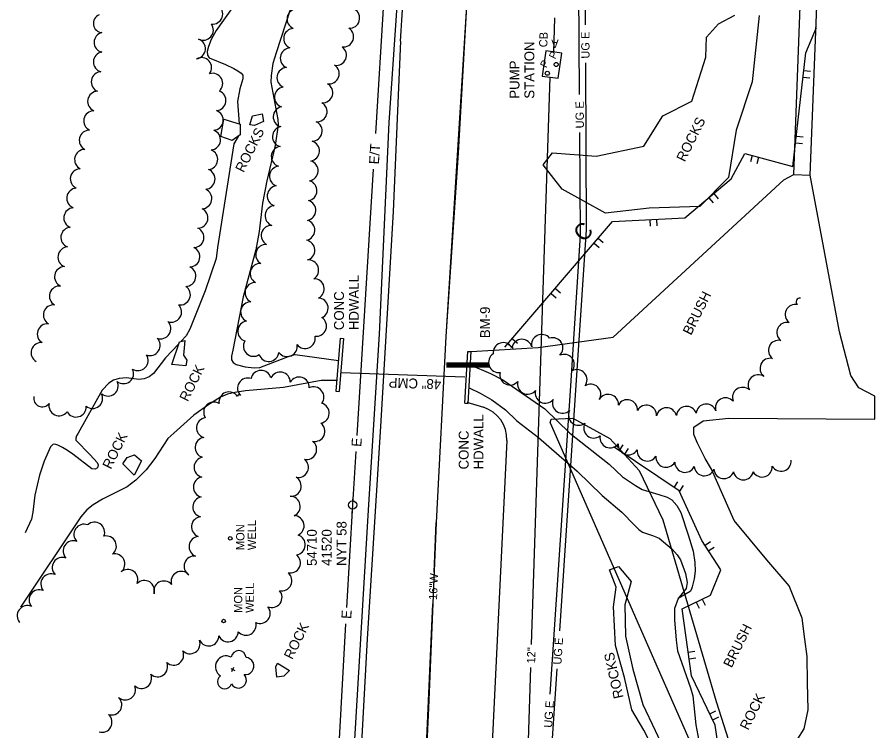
# Model space of a CAD drawing. Extents: x 0 to 9328, y -1540 to 7782.
# Drawn here: x 4080.5 to 4340, y 3131.8 to 3347.7 of the extents above; entities that cross this region are included whole.
import ezdxf

# ---------------------------------------------------------------- set-up
doc = ezdxf.new("R2010")
doc.units = 0
for name, color, linetype in [('Level 1', 7, 'Continuous'), ('Level 12', 7, 'Continuous'), ('Level 13', 7, 'Continuous'), ('Level 2', 7, 'Continuous'), ('Level 3', 7, 'Continuous'), ('Level 5', 7, 'Continuous'), ('Level 6', 7, 'Continuous'), ('Level 7', 7, 'Continuous'), ('Level 9', 7, 'Continuous')]:
    doc.layers.add(name, color=color, linetype=linetype)

msp = doc.modelspace()

# ---------------------------------------------------------------- linework, layer by layer
at = {"layer": 'Level 12'}
for p, q in [((4189.04, 3312.48), (4193.62, 3385.98)), ((4242.88, 3337.13), (4243.21, 3347.47)), ((4236.16, 3157.85), (4241.84, 3329.55)), ((4183.36, 3221.17), (4188.37, 3301.69)), ((4182.05, 3200.13), (4183.05, 3216.24)), ((4182.07, 3201.37), (4182.17, 3202.61)), ((4180.29, 3169.11), (4182.05, 3200.13)), ((4182.01, 3200.13), (4182.05, 3200.09)), ((4182.01, 3200.09), (4182.05, 3200.13)), ((4181.89, 3197.62), (4181.95, 3198.85)), ((4173.2, 3044.05), (4180.01, 3164.18)), ((4233.92, 3090.01), (4235.93, 3150.9))]:
    msp.add_line(p, q, dxfattribs=at)
for points in [[(4250.7, 3324.24), (4250.01, 3435.07), (4248.81, 3440.21)], [(4252.21, 3386.98), (4252.42, 3345.32)], [(4252.48, 3333.87), (4252.74, 3283.37)], [(4241.82, 3142.91), (4248.07, 3236.18), (4250.96, 3281.72), (4250.77, 3312.79)], [(4252.74, 3283.37), (4244.6, 3162)], [(4243.83, 3150.58), (4239.79, 3090.32), (4237.88, 3077.47), (4234.75, 3040.33), (4244.31, 3028.73)]]:
    msp.add_lwpolyline(points, dxfattribs=at)
for centre, radius in [((4243.61, 3333.36), 0.614), ((4240.94, 3330.7), 0.614), ((4182.02, 3200.11), 1.25), ((4145, 3190), 0.537), ((4143, 3165), 0.537)]:
    msp.add_circle(centre, radius, dxfattribs=at)
at = {"layer": 'Level 13'}
for p, q in [((4315.5, 3300.09), (4319.5, 3405.09)), ((4320.49, 3299.9), (4324.49, 3404.9))]:
    msp.add_line(p, q, dxfattribs=at)
for points in [[(4182.7, 3129.12), (4186.94, 3200.25), (4190.14, 3251.78), (4193.08, 3315.77), (4197.94, 3386.48), (4192.73, 3433.99)], [(4217.45, 3367.36), (4210.19, 3251.06), (4207.33, 3194.8)], [(4217.85, 3246.49), (4238.17, 3247.73), (4260.9, 3250.85), (4312.48, 3298.46), (4315.5, 3300.09), (4320.49, 3299.9)], [(4314.86, 3126.3), (4318.65, 3132.43), (4319.86, 3138.17), (4319.62, 3146.41), (4319.6, 3154.25), (4318.81, 3159.52), (4318, 3165.87), (4314.11, 3175.6), (4307.31, 3183.5), (4297.47, 3195.38), (4290.61, 3210.99), (4288.69, 3214.15), (4286.41, 3218.84), (4285.22, 3221.4), (4285.27, 3223.63), (4288.13, 3225.56), (4295.87, 3226.36), (4340.04, 3226.06), (4340.04, 3233.06), (4335.24, 3235.55), (4332.78, 3239.24), (4329.34, 3252.52), (4320.49, 3299.9)], [(4216.55, 3231.23), (4221.61, 3229.66)], [(4241.82, 3224.93), (4242.14, 3226.02), (4248.63, 3226.34), (4259.85, 3220.25), (4268.74, 3210.56), (4275.87, 3195.66), (4292.07, 3140.63), (4297.26, 3124.22)], [(4241.82, 3224.93), (4274.48, 3150.46), (4289.99, 3115.1)], [(4228.64, 3219.63), (4224.06, 3123.79)], [(4206.67, 3179.81), (4207.33, 3194.8)], [(4200.04, 2993.72), (4200.44, 2999.29), (4200, 3031.36), (4203.47, 3106.96), (4206.25, 3170.16)]]:
    msp.add_lwpolyline(points, dxfattribs=at)
msp.add_arc((4218.65, 3220.11), 10, 357.2612, 72.798, dxfattribs=at)
at = {"layer": 'Level 2'}
for points in [[(4216.77, 3356.5), (4214, 3306.65), (4210.19, 3251.06), (4207.33, 3194.8), (4204.98, 3138.67), (4201.96, 3075.24), (4199.38, 3038.34)], [(4196.52, 3340.43), (4194.26, 3288.9), (4190.43, 3223.84), (4186.46, 3159.59), (4182.68, 3090.99), (4173.9, 2977.15)]]:
    msp.add_lwpolyline(points, dxfattribs=at)
msp.add_arc((3492.07, 3389.14), 706.13, 356.04458, 4.27865, dxfattribs=at)
at = {"layer": 'Level 5'}
for p, q in [((4178.29, 3250.56), (4176.92, 3234.56)), ((4179.29, 3250.48), (4177.92, 3234.48)), ((4178.29, 3250.56), (4179.29, 3250.48)), ((4216.03, 3230.89), (4216.85, 3246.54)), ((4216.85, 3246.54), (4217.85, 3246.49)), ((4217.02, 3230.84), (4217.85, 3246.49)), ((4176.92, 3234.56), (4177.92, 3234.48)), ((4216.03, 3230.89), (4217.02, 3230.84))]:
    msp.add_line(p, q, dxfattribs=at)
for points in [[(4305.02, 3348.17), (4302.97, 3328.15), (4298.12, 3313.5), (4295.77, 3299.19), (4287.06, 3290.43), (4271.74, 3289.86), (4258.59, 3288.36), (4245.39, 3295.65), (4239.71, 3303.02), (4242.51, 3306.67), (4255.76, 3305.63), (4270.1, 3308.68), (4275.84, 3317.82), (4284.69, 3322.32), (4288.94, 3335.61), (4289.09, 3341.61), (4292.76, 3345.7), (4297.68, 3348.28)], [(4274.21, 3124.03), (4270.15, 3132), (4266.48, 3138.09), (4264.31, 3147.94), (4261.61, 3157.58), (4260.92, 3169.32), (4261.76, 3175.25), (4259.79, 3180.44), (4262.43, 3181.45), (4266.35, 3176.96), (4264.4, 3169.85), (4264.63, 3160.4), (4266.78, 3150.4), (4269.88, 3139.73), (4273.58, 3131.91), (4277.44, 3123.75)]]:
    msp.add_lwpolyline(points, dxfattribs=at)
for points in [[(4244.26, 3329.22), (4245.3, 3336.8), (4240.45, 3337.46), (4239.42, 3329.88)], [(4143.06, 3316.86), (4147.98, 3315.29), (4148.02, 3312.07), (4145.63, 3310.38), (4142.12, 3311.57)], [(4150.93, 3315.15), (4151.71, 3317.8), (4154.67, 3318.44), (4155.11, 3316.08), (4152.37, 3314.92)], [(4127.3, 3242.61), (4129.6, 3249.5), (4131.24, 3249.86), (4130.87, 3245.47), (4131.88, 3243.93), (4131.6, 3242.19)], [(4112.52, 3212.56), (4113.85, 3214.48), (4115.98, 3215.29), (4118.12, 3213.51), (4115.95, 3209.11)], [(4159.32, 3152.24), (4162.95, 3150.07), (4161.17, 3148.33), (4159.14, 3147.97), (4158.79, 3151.17)]]:
    msp.add_lwpolyline(points, close=True, dxfattribs=at)
at = {"layer": 'Level 6'}
for points in [[(4145.66, 3350.61), (4140.76, 3343.65), (4139.2, 3340.9), (4138.38, 3338.83), (4138.03, 3337.26), (4138.11, 3336.23), (4138.58, 3335.35), (4143.61, 3333.34), (4146.1, 3332.2), (4147.34, 3331.49), (4148.28, 3330.78), (4148.77, 3330.15), (4148.85, 3329.05), (4147.88, 3325.96), (4147.24, 3322.15), (4147.69, 3315.38)], [(4163.11, 3349.89), (4158.88, 3336.93), (4157.93, 3333.62), (4157.39, 3330.08), (4157.28, 3328), (4159.35, 3316.72), (4159.48, 3315.06), (4158.55, 3308.88), (4156.09, 3298.2), (4154.74, 3291.38), (4153.73, 3282.81), (4152.77, 3277.27), (4148.88, 3263.1), (4145.82, 3246.94), (4145.38, 3245.12), (4145.39, 3244.06), (4145.89, 3243.18), (4146.79, 3242.58), (4149.55, 3241.89), (4152.21, 3241.57), (4153.94, 3241.68), (4163.1, 3245.26), (4164.68, 3245.67), (4177.71, 3243.81)], [(4147.43, 3311.65), (4147.42, 3311.61), (4146.06, 3309.32), (4141.19, 3277.99), (4140.71, 3274.63), (4137.38, 3264.94), (4132.75, 3253.28), (4131.67, 3251.25), (4130.13, 3249.62)], [(4129.36, 3248.8), (4125.42, 3244.62), (4121.77, 3239.93), (4120.47, 3238.89), (4118.94, 3238.31), (4117.34, 3238.06), (4113.61, 3238.53), (4111.38, 3238.42), (4109.67, 3237.91), (4108.31, 3236.97), (4106.27, 3234.85), (4098.99, 3221.79), (4098.51, 3221.01), (4098.23, 3220.29), (4098.27, 3219.69), (4102.6, 3215.27), (4104.73, 3212.92), (4105.06, 3212.26), (4104.86, 3211.38), (4104.08, 3210.9), (4103.12, 3211.03), (4097.33, 3215.47), (4095.75, 3216.57), (4094.2, 3217.54), (4092.86, 3218.22), (4091.9, 3218.49), (4091.27, 3218.42), (4090.6, 3217.71), (4088.71, 3213.33), (4087.27, 3209.11), (4085.84, 3203.04), (4085.24, 3197.96), (4084.85, 3195.8), (4082.96, 3191.66)], [(4217.64, 3242.47), (4223.72, 3239.89), (4227.46, 3237.92), (4240.23, 3229.2), (4247.79, 3221.87), (4259.65, 3212.46), (4263.72, 3208.62), (4267.59, 3206.01), (4269.66, 3204.8), (4274.69, 3203.25), (4277.23, 3202.47), (4278.64, 3201.69), (4280.14, 3199.96), (4281.36, 3197.88), (4283.59, 3191.08), (4285.04, 3186.11), (4285.61, 3182.69), (4285.72, 3180.05), (4285.38, 3177.77), (4284.79, 3175.37), (4284.6, 3174.66), (4284.21, 3173.9), (4280.55, 3171.81)], [(4177.2, 3237.77), (4172.52, 3237.8), (4161.09, 3235.68), (4149.59, 3234.6), (4146.42, 3234.17), (4144.15, 3233.61), (4142.06, 3232.74), (4138.49, 3230.55), (4133.95, 3227.24), (4127.89, 3221.87), (4126.16, 3220.25), (4122.17, 3214.12), (4119.58, 3210.71), (4116.43, 3207.59), (4113.81, 3205.62), (4106.34, 3201.87), (4103.52, 3200.18), (4101.63, 3198.61), (4099.83, 3196.55), (4081.56, 3169.23)], [(4217.27, 3235.53), (4220.58, 3233.98), (4224.16, 3231.89), (4228.33, 3228.93), (4231.69, 3225.61), (4238.29, 3220.48), (4249.99, 3210.38), (4257.5, 3203.02), (4263.47, 3197.92), (4267.34, 3194), (4268.64, 3192.68), (4269.7, 3191.85), (4272.78, 3190.92), (4274.76, 3190.04), (4278.74, 3186.7), (4280.24, 3184.99), (4281.2, 3183.5), (4282.78, 3179.33), (4283.23, 3176.68), (4282.92, 3174.86), (4280.55, 3171.81)]]:
    msp.add_lwpolyline(points, dxfattribs=at)
at = {"layer": 'Level 7'}
for p, q in [((4318.57, 3331.56), (4320.56, 3331.33)), ((4318.35, 3329.57), (4320.33, 3329.34)), ((4316.33, 3311.68), (4318.32, 3311.46)), ((4316.11, 3309.69), (4318.1, 3309.47)), ((4302.95, 3305.8), (4302.43, 3303.87)), ((4304.88, 3305.27), (4304.36, 3303.34)), ((4291.31, 3294.3), (4292.6, 3292.77)), ((4289.78, 3293.01), (4291.07, 3291.48)), ((4271.99, 3286.4), (4272.09, 3284.41)), ((4273.99, 3286.5), (4274.09, 3284.51)), ((4256.36, 3280.8), (4257.88, 3279.5)), ((4255.07, 3279.28), (4256.59, 3277.98)), ((4243.37, 3265.6), (4244.89, 3264.3)), ((4242.07, 3264.08), (4243.59, 3262.78)), ((4230.37, 3250.4), (4231.89, 3249.1)), ((4229.07, 3248.88), (4230.59, 3247.58)), ((4262.77, 3216.61), (4263.89, 3218.27)), ((4264.43, 3215.49), (4265.55, 3217.15)), ((4279.35, 3205.43), (4280.47, 3207.09)), ((4281.01, 3204.31), (4282.13, 3205.97)), ((4288.68, 3187.99), (4290.36, 3189.07)), ((4289.76, 3186.31), (4291.44, 3187.39)), ((4287.8, 3171.57), (4288.66, 3169.77)), ((4286, 3170.72), (4286.85, 3168.91)), ((4283.57, 3155.58), (4285.55, 3155.86)), ((4283.85, 3153.6), (4285.83, 3153.88)), ((4145.22, 3150.64), (4146.4, 3150.05)), ((4145.47, 3149.71), (4146.11, 3151)), ((4290.14, 3136.95), (4291.93, 3137.82)), ((4291.01, 3135.15), (4292.81, 3136.02))]:
    msp.add_line(p, q, dxfattribs=at)
for points in [[(4228.12, 3247.84), (4260.66, 3285.89), (4282.58, 3286.97), (4296.55, 3298.78), (4300.66, 3306.47), (4315.26, 3302.49), (4319.13, 3336.93), (4322.4, 3344.53)], [(4306.17, 3068), (4295.88, 3105.47), (4291.76, 3133.5), (4284.53, 3148.4), (4281.71, 3168.72), (4290.31, 3172.81), (4293.47, 3180.45), (4287.73, 3189.4), (4280.82, 3204.39), (4261.18, 3217.64)]]:
    msp.add_lwpolyline(points, dxfattribs=at)
for centre, radius, start, end in [((4139.66, 3348.66), 3.07, 262.8239, 57.4631), ((4106.36, 3345.78), 2.78, 111.6925, 266.3317), ((4165.26, 3347.12), 3.07, 92.9078, 247.547), ((4181.08, 3347.39), 3.08, 267.0597, 61.699), ((4136.81, 3343.77), 3.08, 241.9655, 36.6047), ((4106.8, 3340.07), 3.01, 101.9744, 256.6136), ((4164.24, 3341.2), 3.07, 92.9078, 247.547), ((4179.26, 3341.74), 3.07, 262.5118, 57.1511), ((4134.41, 3338.14), 3.07, 277.3473, 71.9865), ((4163.22, 3335.29), 3.08, 92.9078, 247.547), ((4177.09, 3336.17), 3.07, 260.3424, 54.9816), ((4106.67, 3334.13), 3.07, 100.61, 255.2492), ((4136.28, 3332.38), 3.08, 323.9333, 118.5725), ((4162.21, 3329.38), 3.08, 92.9078, 247.547), ((4174.89, 3330.57), 3.08, 262.0957, 56.7349), ((4106.01, 3328.09), 3.08, 92.2659, 246.9051), ((4139.65, 3327.63), 3.07, 312.0783, 106.7176), ((4172.96, 3324.85), 3.07, 265.9579, 60.5971), ((4104.93, 3322.19), 3.08, 92.2659, 246.9051), ((4140.63, 3322.47), 3.07, 274.7668, 69.406), ((4161.44, 3323.49), 3.07, 97.6914, 252.3307), ((4103.74, 3316.28), 3.07, 90.3113, 244.9506), ((4139.8, 3316.53), 3.08, 274.7668, 69.406), ((4161.07, 3317.53), 3.07, 100.5447, 255.184), ((4171.23, 3319.1), 3.07, 265.9579, 60.5971), ((4160.85, 3311.54), 3.07, 100.5447, 255.184), ((4169.73, 3313.24), 3.08, 270.7301, 65.3694), ((4102.39, 3310.42), 3.07, 89.1345, 243.7737), ((4138.97, 3310.58), 3.08, 274.7668, 69.406), ((4168.9, 3307.21), 3.08, 279.0196, 73.6588), ((4100.98, 3304.59), 3.07, 89.1345, 243.7737), ((4138.15, 3304.64), 3.07, 274.7668, 69.406), ((4160.5, 3305.52), 3.08, 98.1851, 252.8243), ((4168.52, 3301.22), 3.07, 279.0196, 73.6588), ((4099.67, 3298.76), 3.08, 90.8797, 245.519), ((4137.32, 3298.7), 3.08, 274.7668, 69.406), ((4159.93, 3299.53), 3.07, 96.3955, 251.0348), ((4098.62, 3292.89), 3.08, 94.098, 248.7372), ((4159.28, 3293.56), 3.08, 96.3955, 251.0348), ((4168.16, 3295.23), 3.07, 279.3718, 74.011), ((4136.35, 3292.81), 3.08, 271.9309, 66.5701), ((4167.82, 3289.24), 3.08, 279.6551, 74.2943), ((4097.72, 3286.96), 3.08, 94.098, 248.7372), ((4135.19, 3286.94), 3.07, 270.9259, 65.5651), ((4158.62, 3287.6), 3.08, 96.3955, 251.0348), ((4167.51, 3283.25), 3.07, 279.6551, 74.2943), ((4096.83, 3281.03), 3.08, 94.098, 248.7372), ((4133.96, 3281.06), 3.08, 270.9259, 65.5651), ((4157.45, 3281.62), 3.08, 86.8124, 241.4516), ((4095.93, 3275.09), 3.07, 94.098, 248.7372), ((4132.74, 3275.19), 3.07, 270.9259, 65.5651), ((4155.78, 3275.85), 3.08, 86.2959, 240.9352), ((4167.51, 3277.18), 3.07, 285.7693, 80.4085), ((4154.09, 3270.1), 3.07, 86.2959, 240.9352), ((4168.68, 3271.17), 3.07, 301.6044, 96.2437), ((4094.9, 3269.15), 3.07, 91.5557, 246.1949), ((4131.52, 3269.32), 3.07, 270.9259, 65.5651), ((4152.56, 3264.33), 3.08, 89.2688, 243.9081), ((4170.35, 3265.47), 3.08, 296.4871, 91.1263), ((4093.38, 3263.28), 3.08, 84.7499, 239.3891), ((4129.85, 3263.69), 3.08, 261.38, 56.0192), ((4171.55, 3259.65), 3.07, 292.0074, 86.6466), ((4317.29, 3261.61), 1.1, 77.7321, 232.3714), ((4091.53, 3257.57), 3.07, 84.7499, 239.3891), ((4127.2, 3258.49), 3.08, 250.0115, 44.6507), ((4151.21, 3258.5), 3.07, 90.0948, 244.734), ((4315.97, 3257.73), 3.07, 77.7321, 232.3714), ((4089.68, 3251.86), 3.08, 84.7499, 239.3891), ((4123.96, 3253.44), 3.07, 250.0115, 44.6507), ((4150.33, 3252.67), 3.08, 98.034, 252.6733), ((4171.04, 3254.21), 3.08, 262.8407, 57.48), ((4313.44, 3252.29), 3.07, 77.7321, 232.3714), ((4087.83, 3246.15), 3.08, 84.7499, 239.3891), ((4120.72, 3248.39), 3.08, 250.0115, 44.6507), ((4152.05, 3248.15), 3.08, 149.0152, 303.6544), ((4167.65, 3250.51), 3.08, 217.4348, 12.0741), ((4227.61, 3246.15), 3.07, 31.4833, 186.1225), ((4233.25, 3247.16), 3.08, 14.1002, 168.7395), ((4239.23, 3248.62), 3.08, 38.6428, 193.282), ((4242.59, 3247.62), 3.07, 313.605, 108.2443), ((4310.91, 3246.85), 3.08, 77.7321, 232.3714), ((4162.19, 3248.06), 3.07, 216.3406, 10.9798), ((4117.09, 3243.84), 3.07, 238.0997, 32.7389), ((4156.66, 3246.59), 3.08, 198.8251, 353.4643), ((4226.24, 3243.25), 3.08, 123.2245, 277.8637), ((4246.04, 3242.61), 3.07, 320.9389, 115.5781), ((4308.37, 3241.41), 3.08, 77.7321, 232.3714), ((4112.7, 3239.88), 3.07, 231.379, 26.0183), ((4154.32, 3237.76), 3.07, 14.4362, 169.0755), ((4160.1, 3237.24), 3.08, 0.6647, 155.304), ((4165.84, 3235.75), 3.07, 355.6622, 150.3014), ((4229.64, 3239.45), 3.07, 165.6548, 320.294), ((4249.88, 3237.97), 3.08, 323.678, 118.3173), ((4304.75, 3236.44), 3.07, 55.4446, 210.0839), ((4108.02, 3236.13), 3.08, 231.379, 26.0183), ((4150.29, 3235.44), 3.07, 70.6451, 225.2844), ((4234.98, 3236.72), 3.08, 165.6548, 320.294), ((4254.05, 3233.58), 3.07, 328.6517, 123.291), ((4103.33, 3232.37), 3.07, 231.379, 26.0183), ((4144.67, 3231.23), 3.08, 33.3061, 187.9453), ((4170.27, 3232.76), 3.07, 321.6033, 116.2426), ((4240.33, 3233.99), 3.08, 165.6548, 320.294), ((4300.02, 3232.63), 3.07, 47.5527, 202.192), ((4088.13, 3232.37), 2.59, 168.1339, 322.7731), ((4140.02, 3228.18), 3.07, 58.5442, 213.1834), ((4147.72, 3232.99), 0.482, 33.3061, 187.9453), ((4245.56, 3230.92), 3.08, 158.7806, 313.4198), ((4259.38, 3230.51), 3.07, 356.8531, 151.4923), ((4265.15, 3228.87), 3.08, 356.8531, 151.4923), ((4294.86, 3229.44), 3.08, 41.4416, 196.0809), ((4093.2, 3230.17), 3.07, 168.1339, 322.7731), ((4098.34, 3229.79), 3.08, 208.7785, 3.4177), ((4171.87, 3227.88), 3.07, 280.0936, 74.7329), ((4250.41, 3227.28), 3.07, 152.824, 307.4632), ((4270.92, 3227.24), 3.07, 356.8531, 151.4923), ((4277.01, 3226.45), 3.07, 13.6541, 168.2933), ((4283.05, 3226.85), 3.08, 19.4384, 174.0776), ((4289.01, 3227.56), 3.08, 19.4384, 174.0776), ((4137.89, 3223.46), 3.08, 98.167, 252.8063), ((4170.56, 3222.4), 3.08, 258.37, 53.0092), ((4255.02, 3223.43), 3.08, 152.824, 307.4632), ((4259.91, 3220.44), 3.07, 169.6266, 324.2658), ((4137.43, 3217.48), 3.07, 98.5453, 253.1846), ((4168.08, 3216.93), 3.07, 258.3161, 52.9553), ((4265.47, 3218.35), 3.08, 174.4492, 329.0885), ((4271.17, 3216.47), 3.07, 174.4492, 329.0885), ((4137.12, 3211.52), 3.07, 100.8851, 255.5244), ((4165.59, 3211.48), 3.07, 257.8165, 52.4557), ((4276.87, 3214.59), 3.07, 174.4492, 329.0885), ((4282.58, 3213.04), 3.08, 180.5448, 335.1841), ((4311.66, 3213.41), 3.08, 209.7578, 4.397), ((4288.43, 3212), 3.07, 184.7274, 339.3666), ((4294.38, 3211.17), 3.07, 184.7274, 339.3666), ((4305.92, 3211.64), 3.08, 209.7578, 4.397), ((4136.94, 3205.52), 3.08, 100.8851, 255.5244), ((4163.39, 3205.82), 3.08, 265.1675, 59.8067), ((4300.25, 3210.78), 3.08, 192.9424, 347.5817), ((4136.75, 3199.52), 3.07, 100.8851, 255.5244), ((4163.07, 3199.68), 3.08, 294.2275, 88.8667), ((4103.93, 3191.83), 3.08, 337.8346, 132.4738), ((4136.33, 3193.49), 3.07, 96.4911, 251.1304), ((4164.27, 3193.8), 3.08, 294.2275, 88.8667), ((4100.78, 3191.21), 3.08, 69.5076, 224.1468), ((4107.47, 3187.67), 3.07, 308.3464, 102.9857), ((4135.6, 3187.52), 3.07, 94.9486, 249.5879), ((4164.63, 3188.06), 3.08, 278.224, 72.8633), ((4097.5, 3186.19), 3.08, 69.5076, 224.1468), ((4110.06, 3182.26), 3.07, 308.1408, 102.7801), ((4134.11, 3181.59), 3.08, 82.2958, 236.935), ((4163.17, 3182.6), 3.07, 257.2311, 51.8704), ((4094.22, 3181.17), 3.08, 69.5076, 224.1468), ((4090.76, 3176.22), 3.07, 66.0787, 220.7179), ((4113.99, 3177.53), 3.07, 336.7597, 131.3989), ((4130.16, 3176.94), 3.08, 42.2652, 196.9044), ((4160.59, 3177.18), 3.07, 257.2311, 51.8704), ((4119.03, 3174.18), 3.08, 341.2701, 135.9094), ((4124.9, 3174.03), 3.07, 41.0867, 195.726), ((4087.18, 3171.4), 3.07, 66.0022, 220.6415), ((4157.6, 3172.15), 3.08, 246.6818, 41.321), ((4083.6, 3166.59), 3.07, 66.0022, 220.6415), ((4154.02, 3167.36), 3.08, 245.0754, 39.7146), ((4149.76, 3163.77), 3.07, 220.5139, 15.1531), ((4144.34, 3161.8), 3.08, 204.9182, 359.5574), ((4132.81, 3158.17), 3.07, 225.4999, 20.1391), ((4138.48, 3160.53), 3.07, 204.9182, 359.5574), ((4127.83, 3154.74), 3.08, 229.0923, 23.7316), ((4147.54, 3153.81), 2.25, 4.7504, 173.3696), ((4143.77, 3151.19), 3.26, 62.0376, 238.7743), ((4149.51, 3151.39), 2.62, 262.5378, 83.7699), ((4123, 3151.2), 3.07, 228.6417, 23.281), ((4118.14, 3147.69), 3.08, 228.4764, 23.1156), ((4143.33, 3146.63), 2.17, 125.1992, 342.0691), ((4147.5, 3147.08), 2.39, 208.0366, 45.8333), ((4113.27, 3144.18), 3.07, 228.4764, 23.1156), ((4109.11, 3139.64), 3.07, 251.8239, 46.4631), ((4106.15, 3134.39), 3.07, 254.5668, 49.206)]:
    msp.add_arc(centre, radius, start, end, dxfattribs=at)
at = {"layer": 'Level 9'}
msp.add_line((4178.5, 3240.21), (4216.02, 3238.88), dxfattribs=at)
msp.add_lwpolyline([(4280.55, 3171.81), (4279.46, 3168.77), (4279.38, 3165.33), (4279.89, 3159.17), (4280.29, 3155.94), (4284.27, 3144.77), (4284.96, 3142.38), (4285.91, 3133.57), (4288.61, 3119.12), (4291.06, 3099.5), (4291.4, 3096.94), (4296.65, 3079.49), (4300.65, 3069.25), (4305.12, 3054.76)], dxfattribs=at)

# ---------------------------------------------------------------- texts
at = {"layer": 'Level 1'}
for s, height, rotation, p in [('STATION', 2.99, 90, (4237, 3323.01)), ('PUMP', 2.99, 90, (4232.51, 3323.02)), ('ROCKS', 3, 63.5, (4282.52, 3303.7)), ('ROCKS', 3, 63.5, (4149.05, 3300.48)), ('HDWALL', 2.99, 90, (4183.89, 3253)), ('BRUSH', 2.98, 63.5, (4284.42, 3251.28)), ('CONC', 2.99, 90, (4179.4, 3253)), ('ROCK', 3, 63.5, (4132.15, 3231.18)), ('HDWALL', 2.99, 90, (4221.62, 3210.86)), ('ROCK', 3, 63.5, (4108.86, 3210.72)), ('CONC', 2.99, 90, (4217.13, 3210.86)), ('ROCK', 3, 63.5, (4163.76, 3153.15)), ('BRUSH', 2.98, 63.5, (4296.71, 3150.65)), ('ROCKS', 2.98, 102.3857, (4264.03, 3141.89)), ('ROCK', 3, 63.5, (4301.72, 3131.77))]:
    msp.add_text(s, height=height, rotation=rotation, dxfattribs=at).set_placement(p)
at = {"layer": 'Level 12'}
for s, height, rotation, p in [('CB', 2.5, 88.172, (4240.93, 3338.54)), ('UG E', 2.5, 90.2931, (4253.72, 3335.13)), ('A', 2.52, 180, (4244.38, 3340.92)), ('P', 2.28, 63.5, (4243.33, 3334.81)), ('P', 2.28, 63.5, (4240.66, 3332.15)), ('UG E', 2.5, 90.3549, (4252.01, 3314.05)), ('E/T', 2.99, 86.4377, (4189.97, 3303.09)), ('C', 5, 45, (4251.83, 3279.35)), ('E', 2.99, 86.4377, (4184.65, 3217.64)), ('WELL', 2.5, 90, (4152.79, 3186.45)), ('NYT 58', 2.99, 90, (4180.17, 3181.66)), ('MON', 2.5, 90, (4149.29, 3186.46)), ('54710', 2.99, 90, (4171.19, 3181.66)), ('41520', 2.99, 90, (4175.68, 3181.66)), ('MON', 2.5, 90, (4148.63, 3167.48)), ('WELL', 2.5, 90, (4152.13, 3167.47)), ('E', 2.99, 86.7547, (4181.6, 3165.59)), ('UG E', 2.5, 86.1623, (4245.17, 3151.74)), ('12"', 2.5, 88.1063, (4237.23, 3152.11)), ('UG E', 2.5, 86.1685, (4242.39, 3132.65))]:
    msp.add_text(s, height=height, rotation=rotation, dxfattribs=at).set_placement(p)
at = {"layer": 'Level 13'}
msp.add_text('16"W', height=2.5, rotation=87.4838, dxfattribs=at).set_placement((4207.55, 3171.35))
at = {"layer": 'Level 3'}
for s, height, p in [('BM-9', 2.99, (4223.6, 3250.56)), ('I', 13, (4223.35, 3240.04))]:
    msp.add_text(s, height=height, rotation=90, dxfattribs=at).set_placement(p)
at = {"layer": 'Level 9'}
msp.add_text('48" CMP', height=2.99, rotation=177.9698, dxfattribs=at).set_placement((4208.85, 3238.06))

doc.saveas('drawing.dxf')
